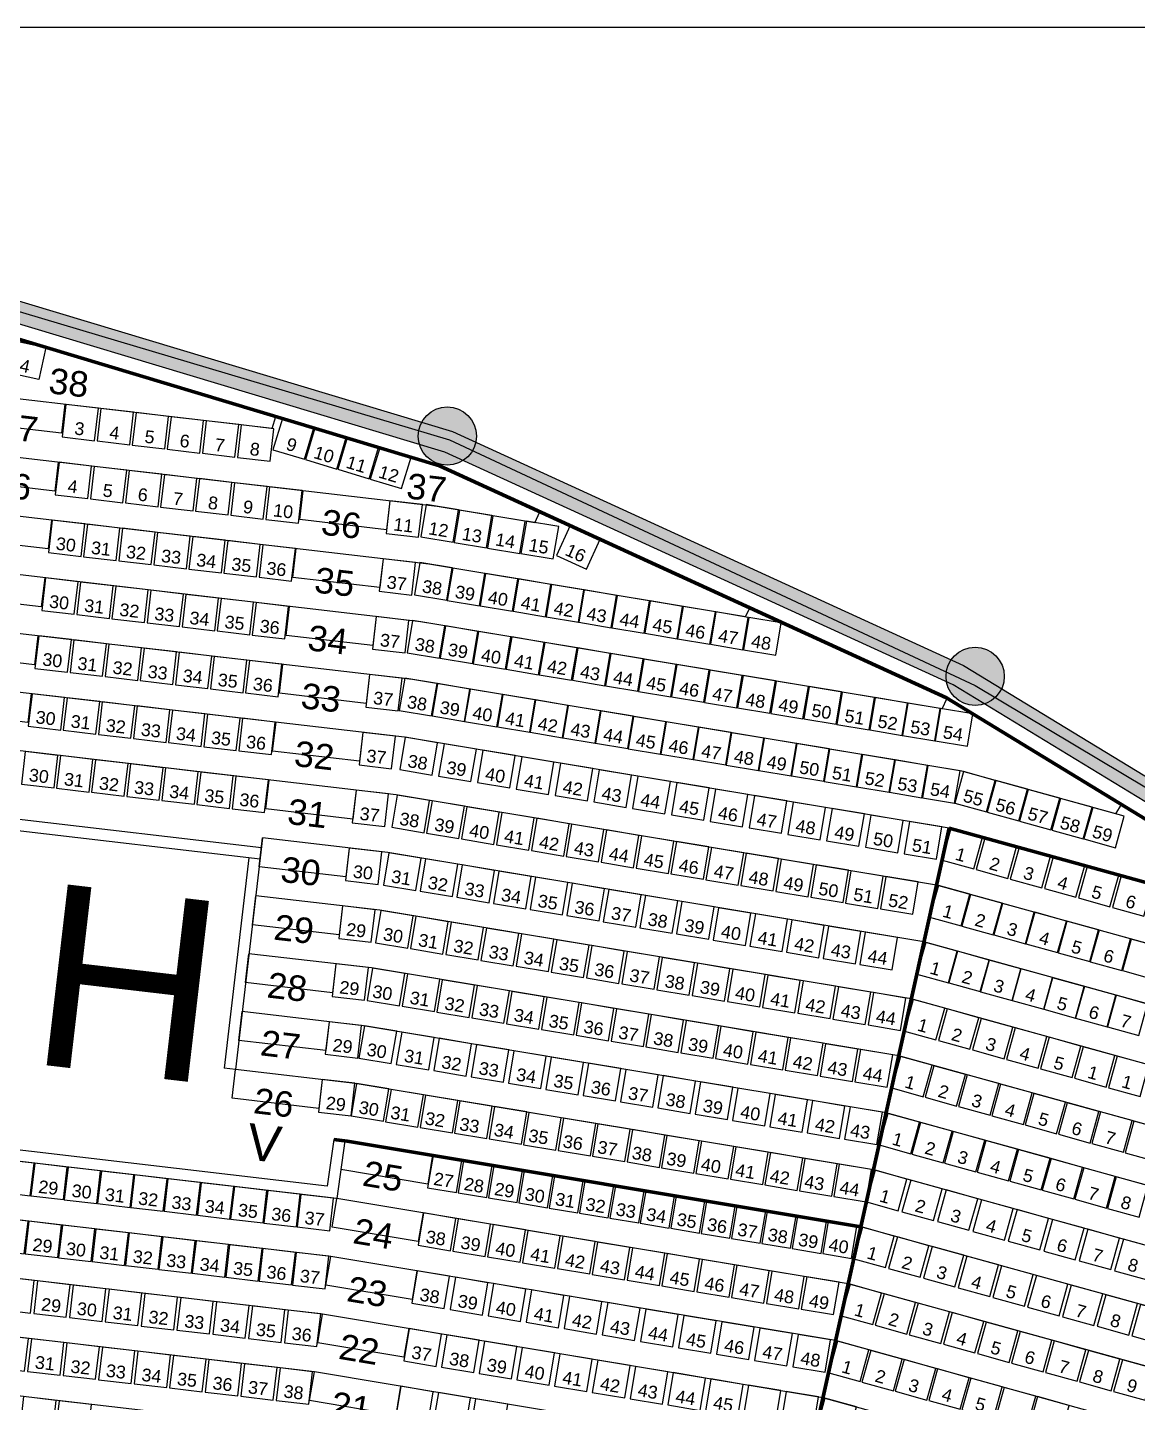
# Model space of a CAD drawing. Header units: millimetres. Extents: x 42980 to 202332, y 27411 to 140378.
# Drawn here: x 131123 to 146363, y 121497 to 140378 of the extents above; entities that cross this region are included whole.
import ezdxf
from ezdxf.enums import TextEntityAlignment as Align

# ---------------------------------------------------------------- set-up
doc = ezdxf.new("R2010")
doc.units = ezdxf.units.MM
doc.header["$LTSCALE"] = 100
doc.layers.get('0').update_dxf_attribs({"linetype": 'CONTINUOUS'})
for name, color, linetype in [('_insida yttervägg arena', 6, 'CONTINUOUS'), ('A-3312-EA-', 7, 'CONTINUOUS'), ('A-3312-FYLL', 7, 'CONTINUOUS'), ('A-3320-EA-', 3, 'CONTINUOUS'), ('A-3320-FYLL', 3, 'CONTINUOUS'), ('G-RADER', 252, 'CONTINUOUS'), ('G-RADNUMMER', 4, 'CONTINUOUS'), ('G-STOLAR', 1, 'CONTINUOUS'), ('G-STOLAR_TELE_2', 3, 'CONTINUOUS'), ('G-STOLNUMMER', 7, 'CONTINUOUS'), ('G-TRAPPA', 254, 'CONTINUOUS'), ('H-RADER', 252, 'CONTINUOUS'), ('H-RADNUMMER', 4, 'CONTINUOUS'), ('H-STOLAR', 1, 'CONTINUOUS'), ('H-STOLNUMMER', 7, 'CONTINUOUS'), ('H-TRAPPA', 254, 'CONTINUOUS'), ('J-RADER', 252, 'CONTINUOUS'), ('J-STOLAR', 1, 'CONTINUOUS'), ('J-STOLNUMMER', 7, 'CONTINUOUS'), ('SEKTIONS_NR', 4, 'CONTINUOUS')]:
    doc.layers.add(name, color=color, linetype=linetype)
doc.layers.add('SEKTIONER', color=4, linetype='CONTINUOUS', lineweight=70)
doc.styles.add('ARIAL', font='arial.ttf')

# ---------------------------------------------------------------- blocks, each defined once
blk = doc.blocks.new('*U45')
at = {"layer": 'G-STOLAR_TELE_2'}
blk.add_circle((0, 0), 400, dxfattribs=at)
blk = doc.blocks.new('*U46')
at = {"layer": 'G-STOLAR_TELE_2'}
blk.add_circle((0, 0), 400, dxfattribs=at)

msp = doc.modelspace()

# ---------------------------------------------------------------- hatches: boundary and pattern name
at = {"layer": 'A-3312-FYLL'}
msp.add_hatch(color=256, dxfattribs=at).paths.add_polyline_path([(122476, 138109), (118753, 138109), (115030, 138109), (107673, 136974), (100547, 134829), (93532, 131615), (86845, 127542), (80332, 122511), (76121, 118537), (76356, 118346), (80476, 122234), (87015, 127294), (93673, 131350), (100653, 134548), (107739, 136681), (107925, 136709), (115053, 137809), (118753, 137809), (122453, 137809), (129766, 136681), (136852, 134548), (143833, 131350), (150490, 127294), (157029, 122234), (161149, 118346), (161384, 118537), (157173, 122511), (150660, 127542), (143974, 131615), (136958, 134829), (129833, 136974)])
at = {"layer": 'A-3320-FYLL'}
for points in [[(137287, 134767, 1), (136487, 134767, 1)], [(144534, 131468, 1), (143734, 131468, 1)]]:
    msp.add_hatch(color=256, dxfattribs=at).paths.add_polyline_path(points)

# ---------------------------------------------------------------- linework, layer by layer
msp.add_lwpolyline([(42980, 27411), (202332, 27411), (202332, 140378), (42980, 140378)], close=True)
at = {"layer": '_insida yttervägg arena'}
msp.add_lwpolyline([(100713, 134688), (107536, 136866), (114969, 137946), (122660, 137968), (130050, 136761), (136915, 134716), (144135, 131341), (150884, 127311), (157147, 122310), (161230, 118426), (159973, 117384), (162841, 113601), (164196, 114618), (167369, 109271), (170127, 101958), (171790, 94652), (172663, 87507), (172607, 80521)], dxfattribs=at)
at = {"layer": 'A-3312-EA-'}
for p, q in [((129833, 136974), (136958, 134829)), ((136852, 134548), (129766, 136681)), ((136958, 134829), (143974, 131615)), ((143833, 131350), (136852, 134548)), ((143974, 131615), (150661, 127542)), ((150490, 127294), (143833, 131350))]:
    msp.add_line(p, q, dxfattribs=at)
at = {"layer": 'G-RADER'}
for p, q in [((135399, 124294), (128908, 125052)), ((135511, 125087), (135481, 125090)), ((142564, 123910), (135511, 125087)), ((135286, 123502), (128837, 124255)), ((142391, 123128), (135399, 124294)), ((142217, 122346), (135286, 123502)), ((135174, 122710), (128766, 123458)), ((135062, 121917), (128695, 122661)), ((142044, 121563), (135174, 122710)), ((134950, 121125), (128624, 121864)), ((141871, 120781), (135062, 121917))]:
    msp.add_line(p, q, dxfattribs=at)
at = {"layer": 'G-STOLAR'}
for points in [[(130714, 124388), (131161, 124336), (131213, 124783), (130766, 124835)], [(136617, 124446), (137011, 124380), (137085, 124824), (136691, 124890)], [(137034, 124376), (137428, 124310), (137502, 124754), (137108, 124820)], [(131171, 124335), (131618, 124283), (131670, 124730), (131223, 124782)], [(131627, 124282), (132074, 124229), (132127, 124676), (131680, 124729)], [(132084, 124228), (132531, 124176), (132583, 124623), (132137, 124675)], [(132541, 124175), (132988, 124123), (133040, 124570), (132593, 124622)], [(137451, 124307), (137846, 124241), (137920, 124685), (137525, 124751)], [(137868, 124237), (138263, 124171), (138337, 124615), (137942, 124681)], [(132998, 124122), (133445, 124069), (133497, 124516), (133050, 124568)], [(133455, 124068), (133902, 124016), (133954, 124463), (133507, 124515)], [(133912, 124015), (134359, 123963), (134411, 124410), (133964, 124462)], [(138286, 124167), (138680, 124102), (138754, 124546), (138360, 124611)], [(138703, 124098), (139097, 124032), (139171, 124476), (138777, 124542)], [(139120, 124028), (139515, 123962), (139589, 124406), (139194, 124472)], [(134369, 123961), (134816, 123909), (134868, 124356), (134421, 124408)], [(134826, 123908), (135273, 123856), (135325, 124303), (134878, 124355)], [(139537, 123959), (139932, 123893), (140006, 124337), (139611, 124403)], [(139954, 123889), (140349, 123823), (140423, 124267), (140028, 124333)], [(140372, 123819), (140766, 123754), (140840, 124197), (140446, 124263)], [(136485, 123655), (136929, 123581), (137003, 124025), (136559, 124099)], [(140789, 123750), (141183, 123684), (141258, 124128), (140863, 124194)], [(141206, 123680), (141601, 123614), (141675, 124058), (141280, 124124)], [(141623, 123611), (142018, 123545), (142092, 123989), (141697, 124054)], [(130632, 123592), (131079, 123540), (131131, 123987), (130684, 124039)], [(131091, 123539), (131538, 123487), (131590, 123934), (131143, 123986)], [(131550, 123485), (131997, 123433), (132049, 123880), (131602, 123932)], [(132009, 123432), (132456, 123379), (132508, 123826), (132061, 123879)], [(136963, 123576), (137407, 123502), (137481, 123945), (137037, 124019)], [(137441, 123496), (137885, 123422), (137959, 123866), (137516, 123940)], [(142041, 123541), (142435, 123475), (142509, 123919), (142115, 123985)], [(132468, 123378), (132915, 123326), (132967, 123773), (132520, 123825)], [(132926, 123324), (133373, 123272), (133426, 123719), (132979, 123771)], [(133385, 123271), (133832, 123219), (133885, 123666), (133438, 123718)], [(137920, 123416), (138364, 123342), (138438, 123786), (137994, 123860)], [(138398, 123336), (138842, 123262), (138916, 123706), (138472, 123780)], [(138877, 123256), (139320, 123182), (139395, 123626), (138951, 123700)], [(133844, 123217), (134291, 123165), (134343, 123612), (133896, 123664)], [(134303, 123164), (134750, 123112), (134802, 123558), (134355, 123611)], [(134762, 123110), (135209, 123058), (135261, 123505), (134814, 123557)], [(139355, 123177), (139799, 123102), (139873, 123546), (139429, 123620)], [(139833, 123097), (140277, 123023), (140351, 123467), (139907, 123541)], [(136401, 122860), (136845, 122786), (136919, 123230), (136475, 123304)], [(140312, 123017), (140756, 122943), (140830, 123387), (140386, 123461)], [(140790, 122937), (141234, 122863), (141308, 123307), (140864, 123381)], [(141269, 122857), (141712, 122783), (141786, 123227), (141343, 123301)], [(130716, 122777), (131163, 122725), (131216, 123172), (130769, 123224)], [(131208, 122720), (131655, 122667), (131707, 123114), (131260, 123167)], [(131700, 122662), (132147, 122610), (132199, 123057), (131752, 123109)], [(136924, 122773), (137368, 122698), (137442, 123142), (136998, 123216)], [(137447, 122685), (137891, 122611), (137965, 123055), (137521, 123129)], [(141747, 122777), (142191, 122703), (142265, 123147), (141821, 123221)], [(132191, 122605), (132638, 122553), (132691, 123000), (132244, 123052)], [(132683, 122547), (133130, 122495), (133182, 122942), (132735, 122994)], [(133175, 122490), (133622, 122438), (133674, 122885), (133227, 122937)], [(137969, 122598), (138413, 122524), (138487, 122968), (138043, 123042)], [(138492, 122511), (138936, 122437), (139010, 122881), (138566, 122955)], [(133666, 122433), (134113, 122380), (134166, 122827), (133719, 122880)], [(134158, 122375), (134605, 122323), (134657, 122770), (134210, 122822)], [(134650, 122318), (135097, 122266), (135149, 122713), (134702, 122765)], [(139015, 122424), (139459, 122350), (139533, 122793), (139089, 122868)], [(139538, 122336), (139982, 122262), (140056, 122706), (139612, 122780)], [(140061, 122249), (140504, 122175), (140578, 122619), (140135, 122693)], [(140583, 122162), (141027, 122088), (141101, 122532), (140657, 122606)], [(130636, 121981), (131083, 121929), (131135, 122376), (130688, 122428)], [(131124, 121924), (131571, 121872), (131623, 122319), (131176, 122371)], [(136289, 122067), (136733, 121993), (136807, 122437), (136363, 122511)], [(136807, 121981), (137251, 121907), (137325, 122351), (136881, 122425)], [(141106, 122075), (141550, 122001), (141624, 122445), (141180, 122519)], [(141629, 121988), (142073, 121913), (142147, 122357), (141703, 122431)], [(131611, 121867), (132058, 121815), (132110, 122262), (131664, 122314)], [(132099, 121810), (132546, 121758), (132598, 122205), (132151, 122257)], [(132587, 121753), (133034, 121701), (133086, 122148), (132639, 122200)], [(137325, 121895), (137768, 121821), (137842, 122264), (137399, 122339)], [(137842, 121808), (138286, 121734), (138360, 122178), (137916, 122252)], [(138360, 121722), (138804, 121648), (138878, 122092), (138434, 122166)], [(133074, 121696), (133521, 121644), (133574, 122091), (133127, 122143)], [(133562, 121639), (134009, 121587), (134061, 122034), (133614, 122086)], [(134050, 121582), (134497, 121530), (134549, 121977), (134102, 122029)], [(134537, 121525), (134984, 121473), (135037, 121920), (134590, 121972)], [(138878, 121635), (139322, 121561), (139396, 122005), (138952, 122079)], [(139396, 121549), (139840, 121475), (139914, 121919), (139470, 121993)], [(139914, 121463), (140358, 121389), (140432, 121832), (139988, 121907)], [(140432, 121376), (140875, 121302), (140949, 121746), (140506, 121820)], [(136177, 121275), (136620, 121201), (136694, 121645), (136251, 121719)], [(136689, 121190), (137133, 121115), (137207, 121559), (136764, 121633)], [(140949, 121290), (141393, 121216), (141467, 121660), (141023, 121734)], [(141467, 121203), (141911, 121129), (141985, 121573), (141541, 121647)], [(131018, 121131), (131465, 121079), (131517, 121526), (131070, 121578)], [(131505, 121074), (131952, 121022), (132004, 121469), (131557, 121521)], [(137202, 121104), (137646, 121030), (137720, 121474), (137276, 121548)]]:
    msp.add_lwpolyline(points, close=True, dxfattribs=at)
at = {"layer": 'G-TRAPPA'}
for p, q in [((135370, 124298), (128908, 125052)), ((135327, 125108), (135237, 124469)), ((135327, 125108), (135481, 125090)), ((135481, 125090), (135370, 124298)), ((136685, 124891), (136620, 124496)), ((136620, 124496), (135426, 124695))]:
    msp.add_line(p, q, dxfattribs=at)
for points in [[(135237, 124469), (129103, 125185)], [(136554, 124100), (136488, 123706), (135304, 123903), (135370, 124298)], [(136470, 123304), (136404, 122910), (135221, 123107), (135286, 123502)], [(136358, 122512), (136292, 122118), (135108, 122315), (135174, 122710)], [(136245, 121720), (136180, 121325), (134996, 121523), (135062, 121917)]]:
    msp.add_lwpolyline(points, dxfattribs=at)
at = {"layer": 'H-RADER'}
for p, q in [((129722, 136485), (136781, 134360)), ((134484, 134872), (129831, 135415)), ((134484, 134872), (134533, 135037)), ((136746, 133802), (129760, 134618)), ((136781, 134360), (143748, 131169)), ((136634, 133010), (129689, 133821)), ((138090, 133578), (136746, 133802)), ((138090, 133578), (138159, 133729)), ((136522, 132218), (129618, 133024)), ((140983, 132284), (136634, 133010)), ((140983, 132284), (141040, 132409)), ((136409, 131425), (129547, 132226)), ((143681, 131023), (136522, 132218)), ((136297, 130633), (129476, 131429)), ((143950, 130167), (136409, 131425)), ((143681, 131023), (143748, 131169)), ((143748, 131169), (150377, 127129)), ((136185, 129841), (129405, 130632)), ((143777, 129385), (136297, 130633)), ((146064, 129580), (143950, 130167)), ((143603, 128603), (136185, 129841)), ((146064, 129580), (146143, 129709)), ((148496, 128076), (143777, 129385)), ((136072, 129048), (134349, 129249)), ((143430, 127821), (136072, 129048)), ((135960, 128256), (134257, 128455)), ((143257, 127038), (135960, 128256)), ((135848, 127464), (134164, 127660)), ((143084, 126256), (135848, 127464)), ((135736, 126671), (134071, 126866)), ((142910, 125474), (135736, 126671)), ((135623, 125879), (133978, 126071)), ((142737, 124692), (135623, 125879))]:
    msp.add_line(p, q, dxfattribs=at)
at = {"layer": 'H-STOLAR'}
for points in [[(131279, 135545), (130839, 135641), (130936, 136081), (131375, 135984)], [(131597, 134756), (132044, 134704), (132096, 135151), (131649, 135203)], [(132079, 134700), (132526, 134647), (132578, 135094), (132131, 135146)], [(132561, 134643), (133008, 134591), (133060, 135038), (132613, 135090)], [(133042, 134587), (133489, 134535), (133541, 134982), (133094, 135034)], [(134493, 134579), (134924, 134449), (135054, 134880), (134623, 135010)], [(133524, 134531), (133971, 134479), (134023, 134926), (133576, 134978)], [(134006, 134475), (134453, 134422), (134505, 134869), (134058, 134921)], [(134938, 134445), (135369, 134315), (135499, 134746), (135068, 134876)], [(135384, 134311), (135815, 134181), (135944, 134612), (135513, 134742)], [(135829, 134177), (136260, 134047), (136390, 134478), (135959, 134608)], [(131504, 133961), (131951, 133909), (132003, 134356), (131557, 134408)], [(131986, 133905), (132433, 133853), (132485, 134300), (132038, 134352)], [(132468, 133849), (132915, 133796), (132967, 134243), (132520, 134296)], [(132950, 133792), (133396, 133740), (133449, 134187), (133002, 134239)], [(133431, 133736), (133878, 133684), (133930, 134131), (133483, 134183)], [(133913, 133680), (134360, 133628), (134412, 134075), (133965, 134127)], [(134395, 133624), (134842, 133571), (134894, 134018), (134447, 134071)], [(136046, 133431), (136493, 133379), (136545, 133826), (136098, 133878)], [(136522, 133383), (136966, 133309), (137040, 133753), (136596, 133827)], [(136981, 133307), (137425, 133233), (137499, 133677), (137055, 133751)], [(131412, 133167), (131859, 133114), (131911, 133561), (131464, 133614)], [(131893, 133110), (132340, 133058), (132392, 133505), (131945, 133557)], [(132375, 133054), (132822, 133002), (132874, 133449), (132427, 133501)], [(137439, 133230), (137883, 133156), (137957, 133600), (137514, 133674)], [(137898, 133154), (138342, 133080), (138416, 133524), (137972, 133598)], [(138388, 133129), (138797, 132942), (138984, 133351), (138575, 133538)], [(132857, 132998), (133304, 132946), (133356, 133393), (132909, 133445)], [(133338, 132942), (133785, 132889), (133838, 133336), (133391, 133389)], [(133820, 132885), (134267, 132833), (134319, 133280), (133872, 133332)], [(134302, 132829), (134749, 132777), (134801, 133224), (134354, 133276)], [(135953, 132636), (136400, 132584), (136452, 133031), (136005, 133083)], [(136435, 132587), (136879, 132513), (136953, 132957), (136509, 133031)], [(136886, 132511), (137330, 132437), (137404, 132881), (136961, 132955)], [(131319, 132372), (131766, 132320), (131818, 132767), (131371, 132819)], [(131800, 132316), (132247, 132264), (132300, 132710), (131853, 132763)], [(137338, 132436), (137782, 132362), (137856, 132806), (137412, 132880)], [(137790, 132361), (138234, 132287), (138308, 132731), (137864, 132805)], [(132282, 132259), (132729, 132207), (132781, 132654), (132334, 132706)], [(132764, 132203), (133211, 132151), (133263, 132598), (132816, 132650)], [(133246, 132147), (133693, 132095), (133745, 132542), (133298, 132594)], [(138242, 132285), (138686, 132211), (138760, 132655), (138316, 132729)], [(138693, 132210), (139137, 132136), (139211, 132580), (138768, 132654)], [(139145, 132135), (139589, 132061), (139663, 132504), (139219, 132578)], [(133727, 132091), (134174, 132039), (134227, 132486), (133780, 132538)], [(134209, 132034), (134656, 131982), (134708, 132429), (134261, 132481)], [(139597, 132059), (140041, 131985), (140115, 132429), (139671, 132503)], [(140049, 131984), (140493, 131910), (140567, 132354), (140123, 132428)], [(135860, 131842), (136307, 131789), (136359, 132236), (135912, 132289)], [(136336, 131792), (136779, 131718), (136853, 132162), (136410, 132236)], [(140501, 131909), (140944, 131834), (141018, 132278), (140575, 132352)], [(140952, 131833), (141396, 131759), (141470, 132203), (141026, 132277)], [(131226, 131577), (131673, 131525), (131725, 131972), (131278, 132024)], [(136789, 131717), (137233, 131643), (137307, 132086), (136863, 132161)], [(137243, 131641), (137687, 131567), (137761, 132011), (137317, 132085)], [(137697, 131565), (138141, 131491), (138215, 131935), (137771, 132009)], [(131708, 131521), (132155, 131469), (132207, 131916), (131760, 131968)], [(132189, 131465), (132636, 131413), (132689, 131860), (132242, 131912)], [(132671, 131409), (133118, 131356), (133170, 131803), (132723, 131856)], [(133153, 131352), (133600, 131300), (133652, 131747), (133205, 131799)], [(138150, 131490), (138594, 131415), (138668, 131859), (138224, 131933)], [(138604, 131414), (139048, 131340), (139122, 131784), (138678, 131858)], [(133635, 131296), (134082, 131244), (134134, 131691), (133687, 131743)], [(134116, 131240), (134563, 131188), (134616, 131635), (134169, 131687)], [(139058, 131338), (139502, 131264), (139576, 131708), (139132, 131782)], [(139512, 131262), (139955, 131188), (140030, 131632), (139586, 131706)], [(139965, 131187), (140409, 131113), (140483, 131557), (140039, 131631)], [(135767, 131047), (136214, 130995), (136267, 131442), (135820, 131494)], [(136228, 130999), (136672, 130925), (136746, 131369), (136302, 131443)], [(140419, 131111), (140863, 131037), (140937, 131481), (140493, 131555)], [(140873, 131035), (141317, 130961), (141391, 131405), (140947, 131479)], [(131133, 130783), (131580, 130731), (131632, 131178), (131185, 131230)], [(136677, 130924), (137121, 130850), (137195, 131294), (136751, 131368)], [(137125, 130849), (137569, 130775), (137643, 131219), (137199, 131293)], [(141327, 130960), (141770, 130886), (141844, 131329), (141401, 131403)], [(141780, 130884), (142224, 130810), (142298, 131254), (141854, 131328)], [(142234, 130808), (142678, 130734), (142752, 131178), (142308, 131252)], [(131615, 130727), (132062, 130674), (132114, 131121), (131667, 131173)], [(132097, 130670), (132544, 130618), (132596, 131065), (132149, 131117)], [(132578, 130614), (133025, 130562), (133078, 131009), (132631, 131061)], [(137574, 130775), (138018, 130701), (138092, 131144), (137648, 131218)], [(138023, 130700), (138467, 130626), (138541, 131070), (138097, 131144)], [(138472, 130625), (138916, 130551), (138990, 130995), (138546, 131069)], [(142688, 130733), (143132, 130658), (143206, 131102), (142762, 131176)], [(143137, 130658), (143581, 130583), (143655, 131027), (143211, 131101)], [(133060, 130558), (133507, 130506), (133559, 130953), (133112, 131005)], [(133542, 130502), (133989, 130449), (134041, 130896), (133594, 130948)], [(134024, 130445), (134471, 130393), (134523, 130840), (134076, 130892)], [(138921, 130550), (139364, 130476), (139439, 130920), (138995, 130994)], [(139369, 130475), (139813, 130401), (139887, 130845), (139443, 130919)], [(143586, 130583), (144030, 130509), (144104, 130952), (143660, 131027)], [(135675, 130252), (136122, 130200), (136174, 130647), (135727, 130699)], [(139818, 130400), (140262, 130326), (140336, 130770), (139892, 130844)], [(140267, 130325), (140711, 130251), (140785, 130695), (140341, 130769)], [(140716, 130250), (141160, 130176), (141234, 130620), (140790, 130694)], [(136236, 130187), (136679, 130113), (136753, 130557), (136310, 130631)], [(136768, 130098), (137212, 130024), (137286, 130468), (136842, 130542)], [(141165, 130176), (141608, 130102), (141683, 130545), (141239, 130619)], [(141613, 130101), (142057, 130027), (142131, 130471), (141687, 130545)], [(142062, 130026), (142506, 129952), (142580, 130396), (142136, 130470)], [(131040, 129988), (131487, 129936), (131540, 130383), (131093, 130435)], [(131522, 129932), (131969, 129880), (132021, 130327), (131574, 130379)], [(132004, 129876), (132451, 129823), (132503, 130270), (132056, 130323)], [(137301, 130009), (137745, 129935), (137819, 130379), (137375, 130453)], [(137833, 129920), (138277, 129846), (138351, 130290), (137908, 130364)], [(142511, 129951), (142955, 129877), (143029, 130321), (142585, 130395)], [(142960, 129876), (143404, 129802), (143478, 130246), (143034, 130320)], [(132486, 129819), (132933, 129767), (132985, 130214), (132538, 130266)], [(132967, 129763), (133414, 129711), (133466, 130158), (133020, 130210)], [(133449, 129707), (133896, 129655), (133948, 130102), (133501, 130154)], [(133931, 129651), (134378, 129598), (134430, 130045), (133983, 130098)], [(138366, 129831), (138810, 129757), (138884, 130201), (138440, 130275)], [(138899, 129743), (139343, 129669), (139417, 130112), (138973, 130186)], [(139431, 129654), (139875, 129580), (139949, 130024), (139505, 130098)], [(143409, 129801), (143852, 129727), (143927, 130171), (143483, 130245)], [(143855, 129726), (144289, 129606), (144409, 130040), (143975, 130160)], [(135582, 129458), (136029, 129406), (136081, 129853), (135634, 129905)], [(139964, 129565), (140408, 129491), (140482, 129935), (140038, 130009)], [(140497, 129476), (140941, 129402), (141015, 129846), (140571, 129920)], [(144298, 129603), (144732, 129483), (144852, 129917), (144419, 130037)], [(144742, 129480), (145175, 129360), (145295, 129794), (144862, 129914)], [(136123, 129395), (136567, 129321), (136641, 129764), (136197, 129838)], [(136603, 129315), (137047, 129241), (137121, 129684), (136677, 129758)], [(141029, 129387), (141473, 129313), (141547, 129757), (141103, 129831)], [(141562, 129298), (142006, 129224), (142080, 129668), (141636, 129742)], [(145185, 129358), (145618, 129237), (145739, 129671), (145305, 129791)], [(137082, 129235), (137526, 129161), (137600, 129604), (137156, 129678)], [(137561, 129155), (138005, 129081), (138079, 129524), (137635, 129599)], [(142095, 129209), (142538, 129135), (142613, 129579), (142169, 129653)], [(142627, 129121), (143071, 129046), (143145, 129490), (142701, 129564)], [(145628, 129235), (146062, 129114), (146182, 129548), (145748, 129668)], [(138041, 129075), (138485, 129001), (138559, 129444), (138115, 129519)], [(138520, 128995), (138964, 128921), (139038, 129364), (138594, 129439)], [(139000, 128915), (139443, 128841), (139517, 129285), (139074, 129359)], [(143160, 129032), (143604, 128958), (143678, 129401), (143234, 129476)], [(139479, 128835), (139923, 128761), (139997, 129205), (139553, 129279)], [(139958, 128755), (140402, 128681), (140476, 129125), (140032, 129199)], [(135489, 128663), (135936, 128611), (135988, 129058), (135541, 129110)], [(136011, 128602), (136455, 128528), (136529, 128972), (136085, 129046)], [(136514, 128518), (136958, 128444), (137032, 128888), (136588, 128962)], [(140438, 128675), (140882, 128601), (140956, 129045), (140512, 129119)], [(140917, 128595), (141361, 128521), (141435, 128965), (140991, 129039)], [(141396, 128515), (141840, 128441), (141914, 128885), (141470, 128959)], [(137017, 128434), (137461, 128360), (137535, 128804), (137091, 128878)], [(137520, 128350), (137964, 128276), (138038, 128720), (137594, 128794)], [(141876, 128435), (142320, 128361), (142394, 128805), (141950, 128879)], [(142355, 128355), (142799, 128281), (142873, 128725), (142429, 128799)], [(138023, 128267), (138467, 128192), (138541, 128636), (138097, 128710)], [(138526, 128183), (138970, 128109), (139044, 128552), (138600, 128626)], [(142835, 128275), (143278, 128201), (143352, 128645), (142909, 128719)], [(139029, 128099), (139473, 128025), (139547, 128468), (139103, 128543)], [(139532, 128015), (139976, 127941), (140050, 128385), (139606, 128459)], [(135396, 127869), (135843, 127816), (135895, 128263), (135449, 128316)], [(135899, 127810), (136343, 127736), (136417, 128180), (135973, 128254)], [(140035, 127931), (140479, 127857), (140553, 128301), (140109, 128375)], [(140538, 127847), (140982, 127773), (141056, 128217), (140612, 128291)], [(141041, 127763), (141485, 127689), (141559, 128133), (141116, 128207)], [(136382, 127729), (136826, 127655), (136900, 128099), (136456, 128173)], [(136865, 127649), (137309, 127575), (137383, 128018), (136939, 128093)], [(141545, 127679), (141988, 127605), (142062, 128049), (141619, 128123)], [(142048, 127595), (142491, 127521), (142565, 127965), (142122, 128039)], [(137349, 127568), (137793, 127494), (137867, 127938), (137423, 128012)], [(137832, 127487), (138276, 127413), (138350, 127857), (137906, 127931)], [(138315, 127407), (138759, 127333), (138833, 127777), (138389, 127851)], [(142551, 127511), (142994, 127437), (143069, 127881), (142625, 127955)], [(138799, 127326), (139243, 127252), (139317, 127696), (138873, 127770)], [(139282, 127245), (139726, 127171), (139800, 127615), (139356, 127689)], [(135304, 127074), (135751, 127022), (135803, 127469), (135356, 127521)], [(135786, 127018), (136230, 126944), (136304, 127387), (135860, 127461)], [(139765, 127165), (140209, 127091), (140283, 127535), (139839, 127609)], [(140249, 127084), (140692, 127010), (140767, 127454), (140323, 127528)], [(136265, 126938), (136709, 126864), (136783, 127308), (136339, 127382)], [(136743, 126858), (137187, 126784), (137261, 127228), (136817, 127302)], [(140732, 127004), (141176, 126929), (141250, 127373), (140806, 127447)], [(141215, 126923), (141659, 126849), (141733, 127293), (141289, 127367)], [(141699, 126842), (142142, 126768), (142216, 127212), (141773, 127286)], [(137222, 126778), (137665, 126704), (137740, 127148), (137296, 127222)], [(137700, 126698), (138144, 126624), (138218, 127068), (137774, 127142)], [(142182, 126762), (142626, 126688), (142700, 127131), (142256, 127205)], [(142665, 126681), (143109, 126607), (143183, 127051), (142739, 127125)], [(138178, 126619), (138622, 126544), (138696, 126988), (138252, 127062)], [(138657, 126539), (139101, 126465), (139175, 126909), (138731, 126983)], [(139135, 126459), (139579, 126385), (139653, 126829), (139209, 126903)], [(135211, 126279), (135658, 126227), (135710, 126674), (135263, 126726)], [(139614, 126379), (140057, 126305), (140131, 126749), (139688, 126823)], [(140092, 126299), (140536, 126225), (140610, 126669), (140166, 126743)], [(135674, 126225), (136118, 126151), (136192, 126595), (135748, 126669)], [(136187, 126140), (136631, 126066), (136705, 126510), (136261, 126584)], [(140570, 126219), (141014, 126145), (141088, 126589), (140644, 126663)], [(141049, 126140), (141493, 126066), (141567, 126509), (141123, 126584)], [(136700, 126054), (137144, 125980), (137218, 126424), (136774, 126498)], [(137213, 125969), (137657, 125895), (137731, 126338), (137287, 126412)], [(137726, 125883), (138170, 125809), (138244, 126253), (137800, 126327)], [(141527, 126060), (141971, 125986), (142045, 126430), (141601, 126504)], [(142005, 125980), (142449, 125906), (142523, 126350), (142080, 126424)], [(142484, 125900), (142928, 125826), (143002, 126270), (142558, 126344)], [(138239, 125797), (138683, 125723), (138757, 126167), (138313, 126241)], [(138752, 125712), (139195, 125638), (139270, 126082), (138826, 126156)], [(139265, 125626), (139708, 125552), (139782, 125996), (139339, 126070)], [(139777, 125541), (140221, 125467), (140295, 125910), (139851, 125985)], [(135118, 125485), (135565, 125433), (135617, 125880), (135170, 125932)], [(135566, 125432), (136010, 125358), (136084, 125802), (135641, 125876)], [(136040, 125353), (136484, 125279), (136558, 125723), (136114, 125797)], [(140290, 125455), (140734, 125381), (140808, 125825), (140364, 125899)], [(140803, 125370), (141247, 125295), (141321, 125739), (140877, 125813)], [(136513, 125274), (136957, 125200), (137031, 125644), (136587, 125718)], [(136987, 125195), (137431, 125121), (137505, 125565), (137061, 125639)], [(137460, 125116), (137904, 125042), (137978, 125486), (137534, 125560)], [(141316, 125284), (141760, 125210), (141834, 125654), (141390, 125728)], [(141829, 125198), (142273, 125124), (142347, 125568), (141903, 125642)], [(137934, 125037), (138378, 124963), (138452, 125407), (138008, 125481)], [(138407, 124958), (138851, 124884), (138925, 125328), (138481, 125402)], [(142342, 125113), (142786, 125039), (142860, 125483), (142416, 125557)], [(138881, 124879), (139325, 124805), (139399, 125249), (138955, 125323)], [(139354, 124800), (139798, 124726), (139872, 125170), (139428, 125244)], [(139828, 124721), (140271, 124647), (140345, 125091), (139902, 125165)], [(140301, 124642), (140745, 124568), (140819, 125012), (140375, 125086)], [(140774, 124563), (141218, 124489), (141292, 124933), (140849, 125007)], [(141248, 124484), (141692, 124410), (141766, 124854), (141322, 124928)], [(141721, 124405), (142165, 124331), (142239, 124775), (141795, 124849)], [(142195, 124326), (142639, 124252), (142713, 124696), (142269, 124770)]]:
    msp.add_lwpolyline(points, close=True, dxfattribs=at)
at = {"layer": 'H-TRAPPA'}
for p, q in [((134316, 128960), (130954, 129353)), ((134334, 129114), (130972, 129507)), ((134349, 129249), (133978, 126071)), ((134162, 128978), (133824, 126089)), ((133978, 126071), (133824, 126089))]:
    msp.add_line(p, q, dxfattribs=at)
for points in [[(131637, 135204), (131591, 134807), (130399, 134946), (130445, 135343)], [(131544, 134410), (131498, 134012), (130306, 134151), (130352, 134549)], [(136098, 133878), (136052, 133481), (134860, 133620), (134906, 134017)], [(131451, 133615), (131405, 133218), (130213, 133357), (130260, 133754)], [(136005, 133083), (135959, 132686), (134767, 132825), (134813, 133222)], [(131359, 132820), (131312, 132423), (130120, 132562), (130167, 132960)], [(135912, 132289), (135866, 131891), (134674, 132031), (134721, 132428)], [(131266, 132026), (131220, 131628), (130028, 131768), (130074, 132165)], [(135820, 131494), (135773, 131097), (134581, 131236), (134628, 131633)], [(131173, 131231), (131127, 130834), (129935, 130973), (129981, 131370)], [(135727, 130699), (135680, 130302), (134489, 130441), (134535, 130839)], [(135634, 129905), (135588, 129508), (134396, 129647), (134442, 130044)], [(135541, 129110), (135495, 128713), (134303, 128852), (134349, 129249)], [(135449, 128316), (135402, 127918), (134210, 128058), (134257, 128455)], [(135356, 127521), (135309, 127124), (134117, 127263), (134164, 127660)], [(135263, 126726), (135217, 126329), (134025, 126468), (134071, 126866)], [(135170, 125932), (135124, 125535), (133932, 125674), (133978, 126071)]]:
    msp.add_lwpolyline(points, dxfattribs=at)
at = {"layer": 'J-RADER'}
for p, q in [((150547, 126676), (143603, 128603)), ((150284, 125919), (143430, 127821)), ((150021, 125162), (143257, 127038)), ((149758, 124405), (143084, 126256)), ((149495, 123647), (142910, 125474)), ((149232, 122890), (142737, 124692)), ((148969, 122133), (142564, 123910)), ((148706, 121376), (142391, 123128)), ((148443, 120618), (142217, 122346)), ((148179, 119861), (142044, 121563))]:
    msp.add_line(p, q, dxfattribs=at)
at = {"layer": 'J-STOLAR'}
for points in [[(143682, 128944), (144115, 128824), (144236, 129258), (143802, 129378)], [(144149, 128815), (144583, 128694), (144703, 129128), (144269, 129248)], [(144616, 128685), (145050, 128565), (145170, 128998), (144737, 129119)], [(145084, 128555), (145517, 128435), (145638, 128869), (145204, 128989)], [(145551, 128426), (145985, 128305), (146105, 128739), (145671, 128859)], [(143509, 128162), (143942, 128042), (144062, 128475), (143629, 128596)], [(146018, 128296), (146452, 128176), (146572, 128609), (146139, 128730)], [(143950, 128040), (144383, 127919), (144504, 128353), (144070, 128473)], [(144391, 127917), (144825, 127797), (144945, 128231), (144511, 128351)], [(144832, 127795), (145266, 127674), (145386, 128108), (144953, 128228)], [(145274, 127672), (145707, 127552), (145828, 127986), (145394, 128106)], [(145715, 127550), (146149, 127430), (146269, 127863), (145835, 127984)], [(146156, 127427), (146590, 127307), (146710, 127741), (146277, 127861)], [(143335, 127380), (143769, 127260), (143889, 127693), (143456, 127814)], [(143771, 127259), (144204, 127139), (144325, 127572), (143891, 127693)], [(144206, 127138), (144640, 127018), (144760, 127452), (144327, 127572)], [(144642, 127017), (145076, 126897), (145196, 127331), (144762, 127451)], [(145077, 126897), (145511, 126776), (145631, 127210), (145198, 127330)], [(145513, 126776), (145947, 126655), (146067, 127089), (145633, 127209)], [(145949, 126655), (146382, 126535), (146502, 126968), (146069, 127089)], [(143162, 126598), (143596, 126478), (143716, 126911), (143282, 127031)], [(143629, 126468), (144063, 126348), (144183, 126781), (143750, 126902)], [(144097, 126339), (144530, 126218), (144651, 126652), (144217, 126772)], [(144564, 126209), (144998, 126089), (145118, 126522), (144684, 126642)], [(145031, 126079), (145465, 125959), (145585, 126392), (145152, 126513)], [(145499, 125950), (145932, 125829), (146053, 126263), (145619, 126383)], [(142989, 125816), (143422, 125695), (143543, 126129), (143109, 126249)], [(145966, 125820), (146400, 125700), (146520, 126133), (146086, 126253)], [(143446, 125689), (143880, 125568), (144000, 126002), (143567, 126122)], [(143904, 125562), (144338, 125441), (144458, 125875), (144024, 125995)], [(144362, 125435), (144796, 125314), (144916, 125748), (144482, 125868)], [(144820, 125308), (145253, 125187), (145374, 125621), (144940, 125741)], [(145277, 125181), (145711, 125060), (145831, 125494), (145398, 125614)], [(142816, 125034), (143249, 124913), (143369, 125347), (142936, 125467)], [(145735, 125054), (146169, 124933), (146289, 125367), (145855, 125487)], [(143264, 124909), (143697, 124789), (143818, 125223), (143384, 125343)], [(143712, 124785), (144145, 124665), (144266, 125098), (143832, 125219)], [(146193, 124927), (146626, 124806), (146747, 125240), (146313, 125360)], [(144160, 124661), (144593, 124540), (144714, 124974), (144280, 125094)], [(144608, 124536), (145041, 124416), (145162, 124850), (144728, 124970)], [(145056, 124412), (145490, 124292), (145610, 124725), (145176, 124846)], [(142642, 124251), (143076, 124131), (143196, 124565), (142763, 124685)], [(145504, 124288), (145938, 124167), (146058, 124601), (145624, 124721)], [(143129, 124116), (143563, 123996), (143683, 124430), (143249, 124550)], [(145952, 124163), (146386, 124043), (146506, 124477), (146072, 124597)], [(143616, 123981), (144049, 123861), (144169, 124295), (143736, 124415)], [(144102, 123846), (144536, 123726), (144656, 124160), (144222, 124280)], [(144589, 123711), (145022, 123591), (145143, 124025), (144709, 124145)], [(142469, 123469), (142903, 123349), (143023, 123783), (142589, 123903)], [(145075, 123576), (145509, 123456), (145629, 123890), (145196, 124010)], [(145562, 123441), (145996, 123321), (146116, 123755), (145682, 123875)], [(142946, 123337), (143380, 123217), (143500, 123650), (143066, 123770)], [(146049, 123306), (146482, 123186), (146603, 123620), (146169, 123740)], [(143423, 123205), (143857, 123084), (143977, 123518), (143543, 123638)], [(143900, 123072), (144334, 122952), (144454, 123386), (144020, 123506)], [(144377, 122940), (144811, 122820), (144931, 123253), (144497, 123373)], [(142296, 122687), (142729, 122567), (142850, 123000), (142416, 123121)], [(144854, 122808), (145288, 122687), (145408, 123121), (144974, 123241)], [(145331, 122675), (145765, 122555), (145885, 122989), (145451, 123109)], [(142763, 122557), (143197, 122437), (143317, 122871), (142883, 122991)], [(145808, 122543), (146242, 122423), (146362, 122856), (145928, 122976)], [(143230, 122428), (143664, 122307), (143784, 122741), (143351, 122861)], [(143698, 122298), (144131, 122178), (144252, 122611), (143818, 122732)], [(146285, 122411), (146719, 122290), (146839, 122724), (146405, 122844)], [(144165, 122168), (144599, 122048), (144719, 122482), (144285, 122602)], [(144633, 122039), (145066, 121918), (145186, 122352), (144753, 122472)], [(142123, 121905), (142556, 121785), (142676, 122218), (142243, 122339)], [(142580, 121778), (143014, 121658), (143134, 122091), (142701, 122212)], [(145100, 121909), (145533, 121789), (145654, 122222), (145220, 122343)], [(145567, 121779), (146001, 121659), (146121, 122093), (145688, 122213)], [(143038, 121651), (143472, 121531), (143592, 121964), (143158, 122085)], [(146035, 121650), (146468, 121529), (146588, 121963), (146155, 122083)], [(143496, 121524), (143929, 121404), (144050, 121837), (143616, 121958)], [(143953, 121397), (144387, 121277), (144507, 121710), (144074, 121831)], [(144411, 121270), (144845, 121150), (144965, 121583), (144531, 121704)], [(141949, 121123), (142383, 121002), (142503, 121436), (142070, 121556)], [(144869, 121143), (145302, 121023), (145423, 121456), (144989, 121577)]]:
    msp.add_lwpolyline(points, close=True, dxfattribs=at)
at = {"layer": 'SEKTIONER'}
for p, q in [((143777, 129385), (137860, 102672)), ((143777, 129385), (149097, 127909)), ((135511, 125087), (135327, 125108)), ((142564, 123910), (135511, 125087))]:
    msp.add_line(p, q, dxfattribs=at)
msp.add_lwpolyline([(160993, 118218), (156934, 122050), (150377, 127129), (143739, 131173), (136781, 134360), (129722, 136485), (129659, 136495)], dxfattribs=at)

# ---------------------------------------------------------------- block references
at = {"layer": 'A-3320-EA-'}
for name, p in [('*U45', (136887, 134767)), ('*U46', (144134, 131468))]:
    msp.add_blockref(name, p, dxfattribs=at)

# ---------------------------------------------------------------- texts
at = {"layer": 'G-RADNUMMER', "style": 'ARIAL'}
for s, p in [('25', (135707, 124477)), ('24', (135576, 123687)), ('23', (135492, 122891)), ('22', (135380, 122099)), ('21', (135267, 121307))]:
    msp.add_text(s, height=350, rotation=350.5183, dxfattribs=at).set_placement(p)
at = {"layer": 'G-STOLNUMMER', "style": 'ARIAL'}
for s, rotation, p in [('27', 350.5279, (136814, 124413)), ('29', 353.34, (131394, 124309)), ('30', 353.34, (131851, 124255)), ('31', 353.34, (132308, 124202)), ('28', 350.5279, (137231, 124343)), ('29', 350.5279, (137648, 124274)), ('30', 350.5279, (138066, 124204)), ('32', 353.34, (132765, 124149)), ('33', 353.34, (133222, 124095)), ('34', 353.34, (133679, 124042)), ('31', 350.5279, (138483, 124135)), ('32', 350.5279, (138900, 124065)), ('35', 353.34, (134135, 123989)), ('36', 353.34, (134592, 123935)), ('37', 353.34, (135049, 123882)), ('33', 350.5279, (139317, 123995)), ('34', 350.5279, (139734, 123926)), ('35', 350.5279, (140152, 123856)), ('36', 350.5279, (140569, 123787)), ('37', 350.5279, (140986, 123717)), ('38', 350.5279, (141403, 123647)), ('29', 353.34, (131314, 123513)), ('30', 353.34, (131773, 123459)), ('38', 350.5279, (136707, 123618)), ('39', 350.5279, (137185, 123539)), ('40', 350.5279, (137663, 123459)), ('39', 350.5279, (141821, 123578)), ('40', 350.5279, (142238, 123508)), ('31', 353.34, (132232, 123406)), ('32', 353.34, (132691, 123352)), ('33', 353.34, (133150, 123298)), ('34', 353.34, (133609, 123245)), ('41', 350.5279, (138142, 123379)), ('42', 350.5279, (138620, 123299)), ('35', 353.34, (134068, 123191)), ('36', 353.34, (134527, 123138)), ('37', 353.34, (134985, 123084)), ('43', 350.5279, (139099, 123219)), ('44', 350.5279, (139577, 123140)), ('45', 350.5279, (140055, 123060)), ('46', 350.5279, (140534, 122980)), ('47', 350.5279, (141012, 122900)), ('29', 353.34, (131432, 122694)), ('38', 350.5279, (136623, 122823)), ('39', 350.5279, (137146, 122736)), ('48', 350.5279, (141490, 122820)), ('49', 350.5279, (141969, 122740)), ('30', 353.34, (131923, 122636)), ('31', 353.34, (132415, 122579)), ('32', 353.34, (132907, 122521)), ('40', 350.5279, (137669, 122648)), ('41', 350.5279, (138191, 122561)), ('33', 353.34, (133398, 122464)), ('34', 353.34, (133890, 122407)), ('35', 353.34, (134382, 122349)), ('42', 350.5279, (138714, 122474)), ('43', 350.5279, (139237, 122387)), ('36', 353.34, (134873, 122292)), ('44', 350.5279, (139760, 122299)), ('45', 350.5279, (140282, 122212)), ('46', 350.5279, (140805, 122125)), ('37', 350.5279, (136511, 122030)), ('38', 350.5279, (137029, 121944)), ('47', 350.5279, (141328, 122038)), ('48', 350.5279, (141851, 121951)), ('31', 353.34, (131347, 121898)), ('32', 353.34, (131835, 121841)), ('33', 353.34, (132322, 121784)), ('39', 350.5279, (137546, 121858)), ('40', 350.5279, (138064, 121771)), ('34', 353.34, (132810, 121727)), ('35', 353.34, (133298, 121670)), ('36', 353.34, (133786, 121613)), ('37', 353.34, (134273, 121556)), ('41', 350.5279, (138582, 121685)), ('42', 350.5279, (139100, 121598)), ('38', 353.34, (134761, 121499)), ('43', 350.5279, (139618, 121512)), ('44', 350.5279, (140136, 121426)), ('45', 350.5279, (140653, 121339))]:
    msp.add_text(s, height=175, rotation=rotation, dxfattribs=at).set_placement(p, align=Align.BOTTOM_CENTER)
at = {"layer": 'H-RADNUMMER', "style": 'ARIAL'}
for s, p in [('38', (131400, 135358)), ('37', (130706, 134740)), ('36', (130613, 133946)), ('37', (136312, 133914)), ('36', (135142, 133417)), ('35', (135049, 132622)), ('34', (134956, 131828)), ('33', (134863, 131033)), ('32', (134771, 130239)), ('31', (134678, 129444)), ('30', (134585, 128649)), ('29', (134492, 127855)), ('28', (134399, 127060)), ('27', (134307, 126266)), ('26', (134214, 125471))]:
    msp.add_text(s, height=350, rotation=353.34, dxfattribs=at).set_placement(p)
at = {"layer": 'H-STOLNUMMER', "style": 'ARIAL'}
for s, rotation, p in [('4', 347.6336, (131059, 135593)), ('3', 353.34, (131821, 134730)), ('4', 353.34, (132302, 134673)), ('5', 353.34, (132784, 134617)), ('6', 353.34, (133266, 134561)), ('7', 353.34, (133748, 134505)), ('8', 353.34, (134229, 134448)), ('9', 343.2463, (134709, 134514)), ('10', 343.2463, (135154, 134380)), ('11', 343.2463, (135599, 134246)), ('12', 343.2463, (136044, 134112)), ('4', 353.34, (131728, 133935)), ('5', 353.34, (132210, 133879)), ('6', 353.34, (132691, 133823)), ('7', 353.34, (133173, 133766)), ('8', 353.34, (133655, 133710)), ('9', 353.34, (134136, 133654)), ('10', 353.34, (134618, 133598)), ('11', 353.34, (136269, 133405)), ('12', 350.5279, (136744, 133346)), ('13', 350.5279, (137203, 133270)), ('30', 353.34, (131635, 133140)), ('31', 353.34, (132117, 133084)), ('14', 350.5279, (137661, 133193)), ('15', 350.5279, (138120, 133117)), ('32', 353.34, (132598, 133028)), ('33', 353.34, (133080, 132972)), ('34', 353.34, (133562, 132915)), ('16', 335.3878, (138592, 133035)), ('35', 353.34, (134044, 132859)), ('36', 353.34, (134525, 132803)), ('37', 353.34, (136177, 132610)), ('38', 350.5279, (136657, 132550)), ('30', 353.34, (131542, 132346)), ('39', 350.5279, (137108, 132474)), ('40', 350.5279, (137560, 132399)), ('41', 350.5279, (138012, 132324)), ('31', 353.34, (132024, 132290)), ('32', 353.34, (132506, 132233)), ('33', 353.34, (132987, 132177)), ('34', 353.34, (133469, 132121)), ('42', 350.5279, (138464, 132248)), ('43', 350.5279, (138915, 132173)), ('35', 353.34, (133951, 132065)), ('36', 353.34, (134433, 132008)), ('44', 350.5279, (139367, 132098)), ('45', 350.5279, (139819, 132022)), ('46', 350.5279, (140271, 131947)), ('37', 353.34, (136084, 131816)), ('38', 350.5279, (136557, 131755)), ('47', 350.5279, (140722, 131871)), ('48', 350.5279, (141174, 131796)), ('39', 350.5279, (137011, 131680)), ('40', 350.5279, (137465, 131604)), ('30', 353.34, (131449, 131551)), ('31', 353.34, (131931, 131495)), ('32', 353.34, (132413, 131439)), ('33', 353.34, (132895, 131383)), ('41', 350.5279, (137919, 131528)), ('42', 350.5279, (138372, 131453)), ('43', 350.5279, (138826, 131377)), ('34', 353.34, (133376, 131326)), ('35', 353.34, (133858, 131270)), ('36', 353.34, (134340, 131214)), ('44', 350.5279, (139280, 131301)), ('45', 350.5279, (139734, 131225)), ('37', 353.34, (135991, 131021)), ('46', 350.5279, (140187, 131150)), ('47', 350.5279, (140641, 131074)), ('48', 350.5279, (141095, 130998)), ('38', 350.5279, (136450, 130962)), ('39', 350.5279, (136899, 130887)), ('40', 350.5279, (137347, 130812)), ('49', 350.5279, (141548, 130923)), ('50', 350.5279, (142002, 130847)), ('30', 353.34, (131357, 130757)), ('31', 353.34, (131838, 130700)), ('32', 353.34, (132320, 130644)), ('41', 350.5279, (137796, 130738)), ('42', 350.5279, (138245, 130663)), ('51', 350.5279, (142456, 130771)), ('52', 350.5279, (142910, 130696)), ('53', 350.5279, (143359, 130620)), ('33', 353.34, (132802, 130588)), ('34', 353.34, (133284, 130532)), ('35', 353.34, (133765, 130475)), ('36', 353.34, (134247, 130419)), ('43', 350.5279, (138694, 130588)), ('44', 350.5279, (139143, 130513)), ('45', 350.5279, (139591, 130438)), ('54', 350.5279, (143808, 130546)), ('46', 350.5279, (140040, 130363)), ('47', 350.5279, (140489, 130288)), ('37', 353.34, (135898, 130226)), ('38', 350.5279, (136458, 130150)), ('39', 350.5279, (136990, 130061)), ('48', 350.5279, (140938, 130213)), ('49', 350.5279, (141387, 130139)), ('50', 350.5279, (141835, 130064)), ('30', 353.34, (131264, 129962)), ('31', 353.34, (131746, 129906)), ('40', 350.5279, (137523, 129972)), ('41', 350.5279, (138055, 129883)), ('51', 350.5279, (142284, 129989)), ('52', 350.5279, (142733, 129914)), ('32', 353.34, (132227, 129850)), ('33', 353.34, (132709, 129793)), ('34', 353.34, (133191, 129737)), ('35', 353.34, (133673, 129681)), ('42', 350.5279, (138588, 129794)), ('43', 350.5279, (139121, 129706)), ('53', 350.5279, (143182, 129839)), ('54', 350.5279, (143631, 129764)), ('55', 344.4938, (144072, 129666)), ('36', 353.34, (134154, 129625)), ('44', 350.5279, (139653, 129617)), ('45', 350.5279, (140186, 129528)), ('56', 344.4938, (144515, 129543)), ('37', 353.34, (135805, 129432)), ('38', 350.5279, (136345, 129358)), ('46', 350.5279, (140719, 129439)), ('47', 350.5279, (141251, 129350)), ('57', 344.4938, (144958, 129420)), ('58', 344.4938, (145402, 129297)), ('39', 350.5279, (136825, 129278)), ('40', 350.5279, (137304, 129198)), ('41', 350.5279, (137783, 129118)), ('48', 350.5279, (141784, 129261)), ('49', 350.5279, (142317, 129172)), ('59', 344.4938, (145845, 129174)), ('42', 350.5279, (138263, 129038)), ('43', 350.5279, (138742, 128958)), ('50', 350.5279, (142849, 129083)), ('51', 350.5279, (143382, 128995)), ('44', 350.5279, (139221, 128878)), ('45', 350.5279, (139701, 128798)), ('30', 353.34, (135713, 128637)), ('31', 350.5279, (136233, 128565)), ('46', 350.5279, (140180, 128718)), ('47', 350.5279, (140660, 128638)), ('48', 350.5279, (141139, 128558)), ('32', 350.5279, (136736, 128481)), ('33', 350.5279, (137239, 128397)), ('49', 350.5279, (141618, 128478)), ('50', 350.5279, (142098, 128398)), ('34', 350.5279, (137742, 128313)), ('35', 350.5279, (138245, 128230)), ('51', 350.5279, (142577, 128318)), ('52', 350.5279, (143056, 128238)), ('36', 350.5279, (138748, 128146)), ('37', 350.5279, (139251, 128062)), ('38', 350.5279, (139754, 127978)), ('29', 353.34, (135620, 127843)), ('30', 350.5279, (136121, 127773)), ('39', 350.5279, (140257, 127894)), ('40', 350.5279, (140760, 127810)), ('31', 350.5279, (136604, 127692)), ('32', 350.5279, (137087, 127612)), ('41', 350.5279, (141263, 127726)), ('42', 350.5279, (141766, 127642)), ('33', 350.5279, (137571, 127531)), ('34', 350.5279, (138054, 127450)), ('43', 350.5279, (142269, 127558)), ('44', 350.5279, (142773, 127474)), ('35', 350.5279, (138537, 127370)), ('36', 350.5279, (139021, 127289)), ('37', 350.5279, (139504, 127208)), ('29', 353.34, (135527, 127048)), ('38', 350.5279, (139987, 127128)), ('39', 350.5279, (140471, 127047)), ('30', 350.5279, (135974, 126986)), ('31', 350.5279, (136487, 126901)), ('40', 350.5279, (140954, 126967)), ('41', 350.5279, (141437, 126886)), ('32', 350.5279, (136965, 126821)), ('33', 350.5279, (137439, 126742)), ('34', 350.5279, (137917, 126662)), ('42', 350.5279, (141920, 126805)), ('43', 350.5279, (142404, 126725)), ('35', 350.5279, (138395, 126582)), ('36', 350.5279, (138874, 126503)), ('44', 350.5279, (142887, 126644)), ('37', 350.5279, (139352, 126423)), ('38', 350.5279, (139831, 126343)), ('39', 350.5279, (140309, 126263)), ('29', 353.34, (135434, 126253)), ('30', 350.5279, (135896, 126188)), ('31', 350.5279, (136409, 126103)), ('40', 350.5279, (140787, 126183)), ('41', 350.5279, (141266, 126103)), ('32', 350.5279, (136922, 126017)), ('33', 350.5279, (137435, 125932)), ('42', 350.5279, (141744, 126024)), ('43', 350.5279, (142222, 125944)), ('34', 350.5279, (137948, 125846)), ('35', 350.5279, (138461, 125760)), ('44', 350.5279, (142706, 125863)), ('36', 350.5279, (138974, 125675)), ('37', 350.5279, (139486, 125589)), ('29', 353.34, (135341, 125459)), ('30', 350.5279, (135788, 125395)), ('31', 350.5279, (136222, 125323)), ('38', 350.5279, (139999, 125504)), ('39', 350.5279, (140512, 125418)), ('40', 350.5279, (141025, 125333)), ('32', 350.5279, (136696, 125244)), ('33', 350.5279, (137169, 125165)), ('41', 350.5279, (141538, 125247)), ('42', 350.5279, (142051, 125161)), ('34', 350.5279, (137643, 125086)), ('35', 350.5279, (138116, 125007)), ('43', 350.5279, (142534, 125081)), ('36', 350.5279, (138590, 124928)), ('37', 350.5279, (139063, 124849)), ('38', 350.5279, (139537, 124770)), ('39', 350.5279, (140010, 124691)), ('40', 350.5279, (140484, 124612)), ('41', 350.5279, (140957, 124533)), ('42', 350.5279, (141430, 124454)), ('43', 350.5279, (141904, 124375)), ('44', 350.5279, (142387, 124294))]:
    msp.add_text(s, height=175, rotation=rotation, dxfattribs=at).set_placement(p, align=Align.BOTTOM_CENTER)
at = {"layer": 'J-STOLNUMMER', "style": 'ARIAL'}
for s, p in [('1', (143899, 128884)), ('2', (144366, 128754)), ('3', (144833, 128625)), ('4', (145301, 128495)), ('5', (145768, 128365)), ('6', (146235, 128236)), ('1', (143725, 128102)), ('2', (144167, 127980)), ('3', (144608, 127857)), ('4', (145049, 127735)), ('5', (145491, 127612)), ('6', (145932, 127490)), ('1', (143552, 127320)), ('2', (143988, 127199)), ('3', (144423, 127078)), ('4', (144859, 126957)), ('5', (145294, 126836)), ('6', (145730, 126716)), ('1', (143379, 126538)), ('7', (146165, 126595)), ('2', (143846, 126408)), ('3', (144314, 126278)), ('4', (144781, 126149)), ('5', (145248, 126019)), ('1', (143206, 125756)), ('1', (145716, 125889)), ('1', (146183, 125760)), ('2', (143663, 125629)), ('3', (144121, 125502)), ('4', (144579, 125375)), ('5', (145036, 125248)), ('1', (143032, 124973)), ('6', (145494, 125121)), ('7', (145952, 124994)), ('2', (143480, 124849)), ('3', (143928, 124725)), ('4', (144377, 124600)), ('5', (144825, 124476)), ('6', (145273, 124352)), ('7', (145721, 124227)), ('1', (142859, 124191)), ('2', (143346, 124056)), ('8', (146169, 124103)), ('3', (143832, 123921)), ('4', (144319, 123786)), ('5', (144806, 123651)), ('6', (145292, 123516)), ('1', (142686, 123409)), ('2', (143163, 123277)), ('7', (145779, 123381)), ('3', (143640, 123144)), ('8', (146265, 123246)), ('4', (144117, 123012)), ('5', (144594, 122880)), ('6', (145071, 122747)), ('1', (142513, 122627)), ('7', (145548, 122615)), ('2', (142980, 122497)), ('3', (143447, 122368)), ('8', (146025, 122483)), ('4', (143915, 122238)), ('5', (144382, 122108)), ('6', (144849, 121979)), ('1', (142339, 121845)), ('7', (145317, 121849)), ('2', (142797, 121718)), ('3', (143255, 121591)), ('8', (145784, 121719)), ('9', (146251, 121590)), ('4', (143712, 121464)), ('5', (144170, 121337))]:
    msp.add_text(s, height=175, rotation=344.4938, dxfattribs=at).set_placement(p, align=Align.BOTTOM_CENTER)
at = {"layer": 'SEKTIONS_NR', "style": 'ARIAL'}
for s, height, p in [('H', 2500, (131102, 126160)), ('V', 500, (134113, 124838))]:
    msp.add_text(s, height=height, rotation=353.34, dxfattribs=at).set_placement(p)

doc.saveas('drawing.dxf')
